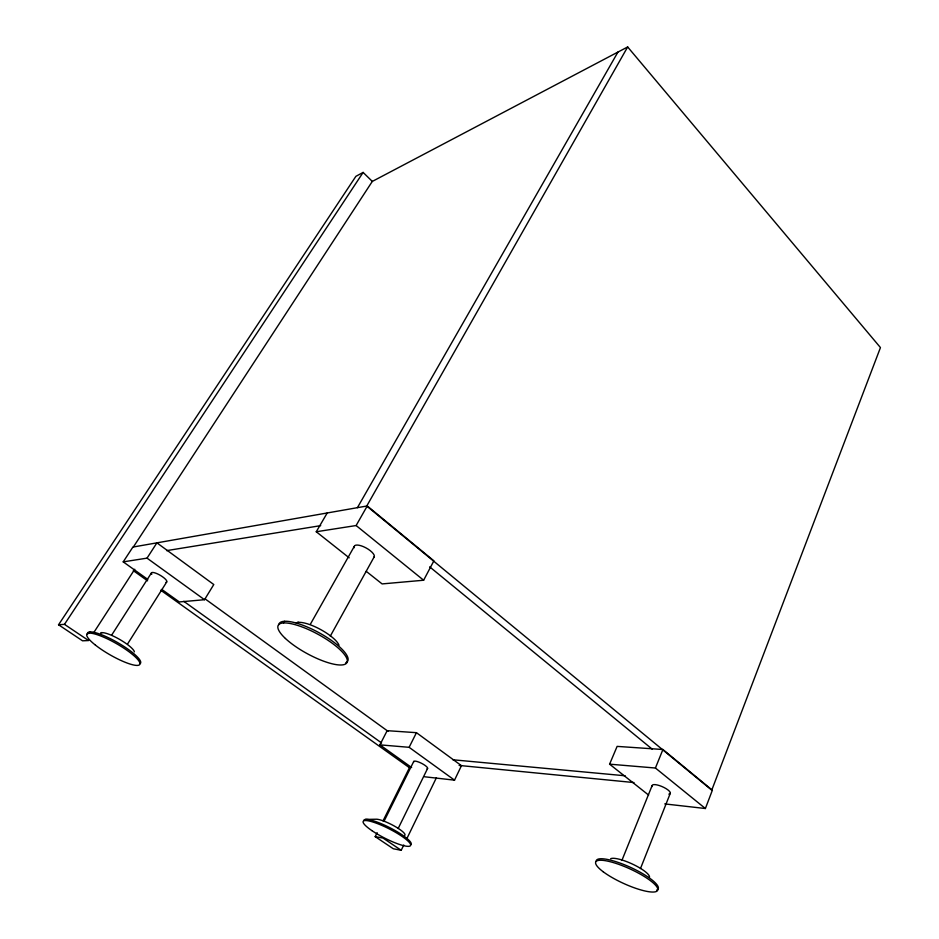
<?xml version="1.0" encoding="UTF-8"?>
<svg xmlns="http://www.w3.org/2000/svg" width="939" height="939" viewBox="0 0 939 939"><rect width="100%" height="100%" fill="white"/><g stroke="black" fill="none" stroke-linecap="round" stroke-linejoin="round"><path stroke-width="1.41" d="M664.742 803.913L705.389 808.514L712.361 790.227L662.922 749.51L617.123 746.388L609.599 764.17L648.614 795.075M640.48 868.552L670.329 793.185M621.9 860.406L652.112 785.614M609.599 764.17L655.422 768.02L662.922 749.51M424.569 776.776L454.523 780.156L461.448 765.672L416.447 732.678L387.161 730.671L379.896 744.85L411.634 767.527M377.149 832.693L375.201 836.637L393.312 848.762L401.211 850.288L403.77 845.006M406.963 838.41L436.412 777.727M398.171 828.503L427.55 768.548M383.03 820.874L409.791 767.034M384.039 821.249L413.723 761.47M379.896 744.85L409.122 747.315L416.447 732.678M366.21 571.323L382.103 583.917L423.63 580.232L433.888 560.829L367.266 505.945L132.904 547.061L123.22 561.862L147.775 579.398M330.293 636.149L374.297 556.651M310.328 624.306L354.238 546.463M627.663 46.95L366.738 506.039L711.75 790.169L880.453 347.583L627.663 46.95L372.302 181.427L133.361 546.979M327.218 512.964L316.267 531.756L356.127 525.535L367.266 505.945M357.419 507.67L617.944 52.068M283.601 622.921L284.529 621.313M161.801 589.422L179.337 601.946L204.514 599.704L213.787 584.539L156.907 542.848L147.036 558.142L123.22 561.862M127.598 643.954L166.696 582.004M111.87 634.799L151.508 572.825M94.182 631.947L134.746 569.269M89.193 633.144L89.991 631.9M363.123 172.424L355.881 176.344L58.547 624.764L64.462 624.353L363.123 172.424L372.349 181.462M166.614 550.63L320.704 525.64M365.459 819.43L375.823 819.231A16.961 3.357 27 0 1 393.969 825.839A16.961 3.357 27 0 1 404.85 835.299M297.71 622.287L298.802 622.369M452.821 759.768L625.163 775.778M459.124 765.438L633.989 782.563M101.377 632.593L102.069 632.663M375.201 836.637L383.006 838.069L401.211 850.288M58.547 624.764L82.526 640.809L88.606 640.551L64.462 624.353M133.315 570.654L147.599 580.842M160.686 590.185L409.451 767.715M183.762 601.312L381.586 742.949M205.277 599.023L388.007 731.293M409.122 747.315L454.523 780.156M147.036 558.142L204.514 599.704M316.267 531.756L349.191 557.836M356.127 525.535L423.63 580.232M655.422 768.02L705.389 808.514M429.675 566.851L652.253 749.181M354.332 547.683A11.291 4.014 28.8 0 1 358.956 545.242A11.291 4.014 28.8 0 1 370.201 550.63L372.114 552.332A11.291 4.014 28.8 0 1 373.675 557.508M278.789 624.693A39.062 11.127 28.6 0 1 320.892 633.766A39.062 11.127 28.6 0 1 345.775 662.699M296.184 623.003A24.919 7.23 28.6 0 1 319.084 628.719A24.919 7.23 28.6 0 1 339.002 645.246M668.838 794.148A9.895 2.911 23.9 0 0 669.366 791.201L668.028 789.981A9.895 2.911 23.9 0 0 657.077 784.934A9.895 2.911 23.9 0 0 652.312 786.506M596.183 861.051A34.039 7.97 24.6 0 1 633.015 868.54A34.039 7.97 24.6 0 1 656.643 890.102M610.667 858.716A21.726 5.176 24.6 0 1 633.32 864.49A21.726 5.176 24.6 0 1 649.471 877.319M427.057 768.853A7.77 1.901 26.8 0 0 426.259 766.365L424.98 765.367A7.77 1.901 26.8 0 0 417.221 761.552A7.77 1.901 26.8 0 0 413.712 762.022M363.886 820.123A26.55 5.153 27 0 1 390.847 828.221A26.55 5.153 27 0 1 410.953 844.584M166.027 582.309A8.885 2.383 30.4 0 0 164.302 578.131L162.623 576.839A8.885 2.383 30.4 0 0 154.043 572.649A8.885 2.383 30.4 0 0 151.754 574.363M87.573 634.4A30.471 6.479 29.8 0 1 115.802 641.548A30.471 6.479 29.8 0 1 140.134 663.627M100.673 633.121A19.449 4.214 29.8 0 1 118.525 638.79A19.449 4.214 29.8 0 1 134.383 651.877M285.421 638.485A39.086 11.08 28.5 0 0 344.906 664.307A39.086 11.08 28.5 0 0 307.323 629.071A39.086 11.08 28.5 0 0 285.421 638.485M603.061 871.662A34.05 7.935 24.6 0 0 656.056 891.604A34.05 7.935 24.6 0 0 620.949 865.148A34.05 7.935 24.6 0 0 603.061 871.662M371.891 830.616A26.562 5.129 27 0 0 410.39 845.757A26.562 5.129 27 0 0 378.429 823.984A26.562 5.129 27 0 0 371.891 830.616M95.402 645.081A30.482 6.456 29.8 0 0 139.371 664.859A30.482 6.456 29.8 0 0 105.203 637.863A30.482 6.456 29.8 0 0 95.402 645.081"/></g></svg>
